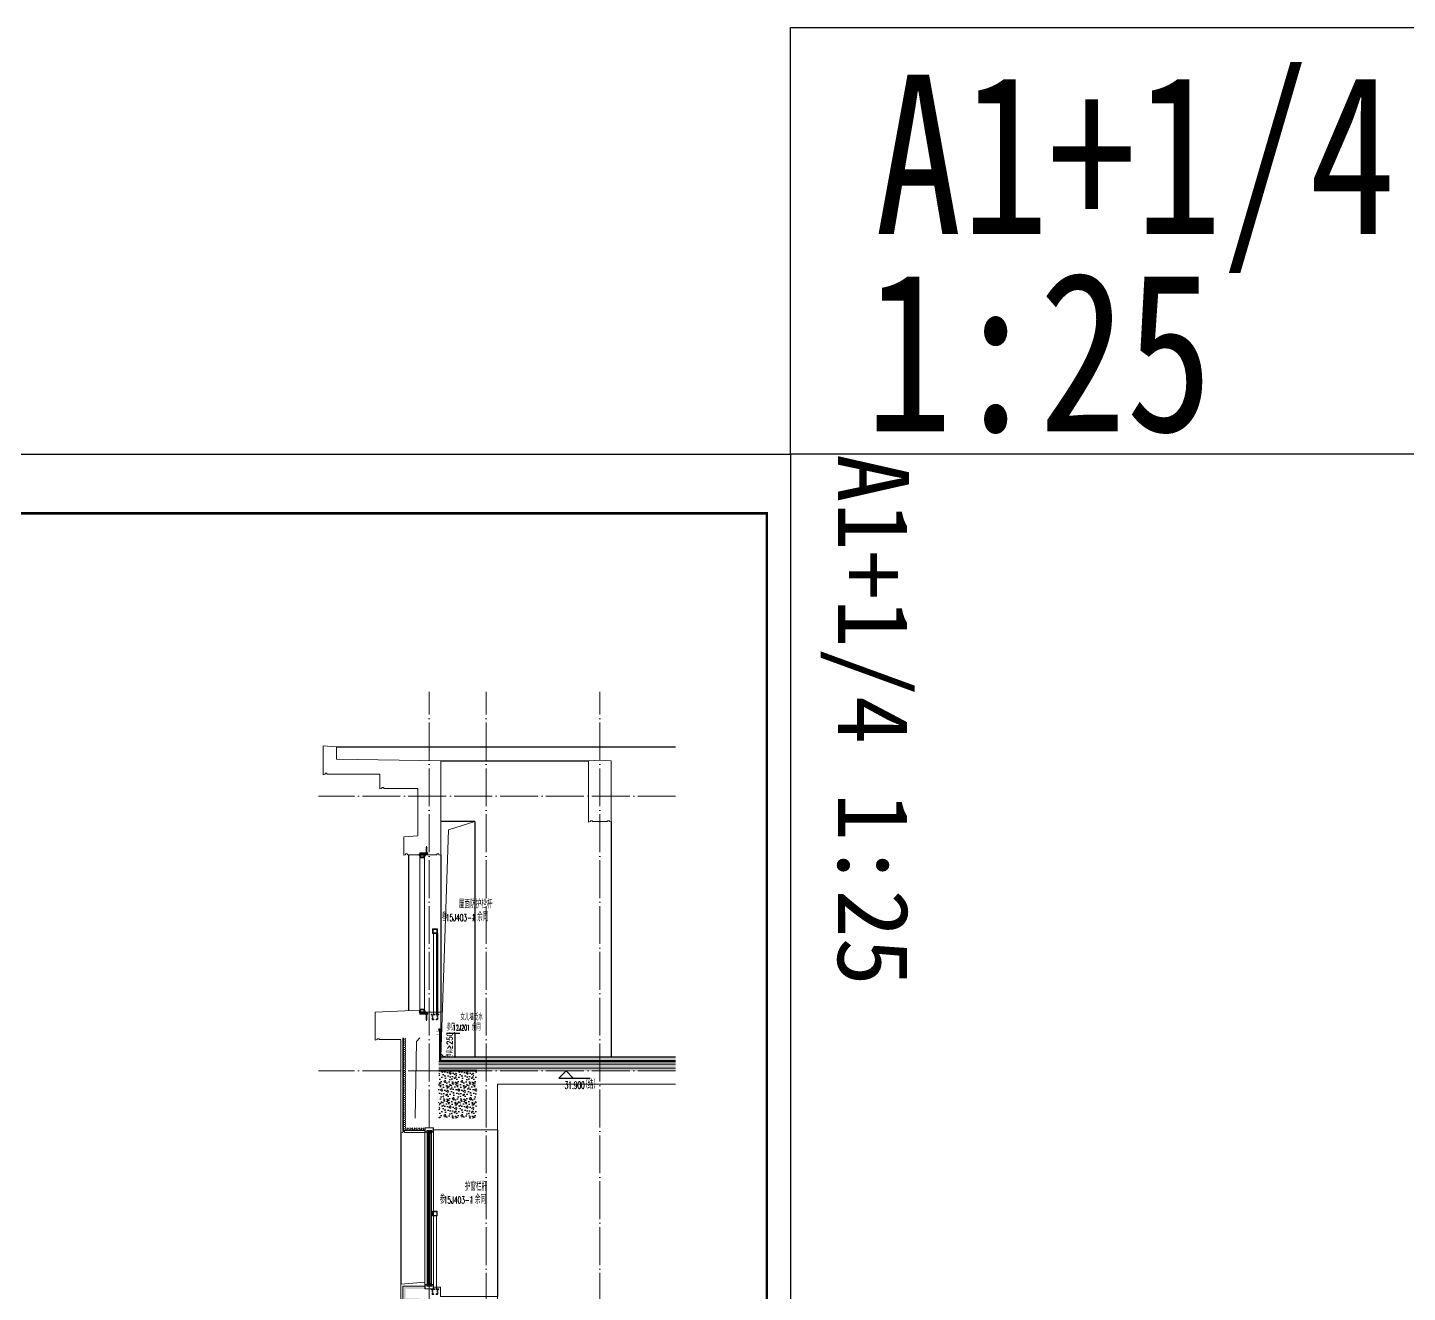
# Model space of a CAD drawing. Extents: x -518115 to 1124316, y -209821 to 1628073.
# Drawn here: x 954234 to 968788, y -156280 to -142935 of the extents above; entities that cross this region are included whole.
import ezdxf
from ezdxf.xclip import XClip

# ---------------------------------------------------------------- set-up
doc = ezdxf.new("R2010")
doc.units = 0
doc.header["$LTSCALE"] = 1000
doc.header["$MEASUREMENT"] = 0
doc.header["$XCLIPFRAME"] = 0
doc.linetypes.add('DASH', pattern=[0.35, 0.25, -0.1])
doc.linetypes.add('DOTE', pattern=[2.42, 2, -0.2, 0.02, -0.2])
for name, color, linetype in [('3-屋面构造层', 157, 'Continuous'), ('DIM_ELEV', 3, 'Continuous'), ('DIM_IDEN', 67, 'Continuous'), ('PUB_TEXT', 4, 'Continuous'), ('Stair-栏杆', 142, 'Continuous'), ('SURFACE', 6, 'Continuous'), ('图框', 140, 'Continuous'), ('看线', 251, 'Continuous'), ('立面-看线', 251, 'Continuous')]:
    doc.layers.add(name, color=color, linetype=linetype)
for name, color, linetype, lineweight in [('DOTE', 19, 'DOTE', 9), ('PUB_HATCH', 8, 'Continuous', 9), ('S_WINDOW', 144, 'Continuous', 15), ('WALL', 9, 'Continuous', 40), ('内粉刷', 37, 'Continuous', 9), ('立面-栏杆', 105, 'Continuous', 15), ('立面-洞口示意', 152, 'Continuous', 13), ('立面-百叶', 36, 'Continuous', 9), ('细细', 250, 'Continuous', 0)]:
    doc.layers.add(name, color=color, linetype=linetype, lineweight=lineweight)
doc.layers.add('yichutu', color=7, linetype='Continuous', true_color=0xffffff, plot=False)
doc.styles.add('_TCH_DIM', font='SIMPLEX.shx', dxfattribs={"width": 0.7, "bigfont": 'GBCBIG.shx'})
doc.styles.add('_TCH_DIM_T3', font='SIMPLEX.shx', dxfattribs={"width": 0.494118, "bigfont": 'GBCBIG.shx'})
doc.styles.add('_TCH_LABEL', font='')
doc.styles.add('黑体', font='')
doc.styles.get('_TCH_LABEL').set_extended_font_data('SimHei')
doc.styles.get('黑体').set_extended_font_data('SimHei')
doc.dimstyles.new('_TCH_ARCH&&20', dxfattribs={"dimtxt": 59.5, "dimasz": 20, "dimexe": 50, "dimexo": 60, "dimgap": 25.25, "dimtad": 1, "dimdec": 0, "dimzin": 0, "dimdsep": 46, "dimtxsty": '_TCH_DIM_T3', "dimblk": 'ARCHTICK', "dimcen": 0.09, "dimclrt": 7, "dimazin": 2, "dimtfac": 1, "dimtdec": 0, "dimtix": 1, "dimtmove": 2, "dimatfit": 3, "dimfxl": 1, "dimtolj": 1, "dimtzin": 0, "dimarcsym": 0})
pattern_1 = [(315, (-1092889.3176, -488431.8362), (-1.767766953, -1.767766953), []), (315, (-1092888.139, -488431.8362), (-1.767766953, -1.767766953), [])]
pattern_2 = [(315, (-1092889.3176, -490170.0743), (-1.767766953, -1.767766953), []), (315, (-1092888.139, -490170.0743), (-1.767766953, -1.767766953), [])]

# ---------------------------------------------------------------- blocks, each defined once
blk = doc.blocks.new('yct-1051-594-26275-14850-25-1002.0')
at = {"layer": 'yichutu', "color": 7, "true_color": 0xffffff}
blk.add_lwpolyline([(0, 0), (0, 14850), (26275, 14850), (26275, 0)], close=True, dxfattribs=at)
at = {"layer": 'yichutu', "color": 7, "true_color": 0xffffff, "style": '_TCH_LABEL'}
blk.add_text('A1+1/4 1:25', height=750, dxfattribs=at).set_placement((0, 15350))
blk = doc.blocks.new('GFDDDDRG')
at = {"layer": '图框'}
blk.add_lwpolyline([(923310, -107437), (923310, -159999), (893610, -159999), (893610, -107437)], close=True, dxfattribs=at)
blk.add_lwpolyline([(923310, -107437), (923310, -159999), (893610, -159999), (893610, -107437)], close=True, dxfattribs=at)
at = {"layer": '图框', "const_width": 50}
blk.add_lwpolyline([(894110, -159499), (922810, -159499), (922810, -108687), (894110, -108687)], close=True, dxfattribs=at)
blk = doc.blocks.new('GDGDFDSFDG')
at = {"layer": '立面-百叶'}
for p, q in [((542909, 110318), (542905, 110318)), ((542909, 110318), (542909, 110313)), ((542955, 110318), (542920, 110318)), ((542962, 110336), (542996, 110336)), ((542968, 110330), (542968, 110304)), ((542968, 110330), (542996, 110330)), ((542977, 110318), (542968, 110318)), ((542977, 110312), (542977, 110318)), ((542978, 110393), (542982, 110406)), ((542978, 110336), (542978, 110393)), ((542979, 110326), (542979, 110322)), ((542979, 110326), (542985, 110326)), ((542982, 110406), (542986, 110393)), ((542985, 110326), (542985, 110322)), ((542986, 110336), (542986, 110393)), ((542996, 110330), (542996, 110336)), ((542909, 110313), (542905, 110313)), ((542912, 108686), (542912, 110286)), ((542955, 110312), (542920, 110312)), ((542962, 108686), (542962, 110286)), ((542977, 110312), (542968, 110312)), ((542909, 108659), (542905, 108659)), ((542909, 108654), (542905, 108654)), ((542909, 108654), (542909, 108659)), ((542955, 108660), (542920, 108660)), ((542955, 108654), (542920, 108654)), ((542962, 108636), (542996, 108636)), ((542968, 108642), (542968, 108668)), ((542977, 108660), (542968, 108660)), ((542977, 108654), (542968, 108654)), ((542968, 108642), (542996, 108642)), ((542977, 108660), (542977, 108654)), ((542978, 108636), (542978, 108579)), ((542978, 108579), (542982, 108566)), ((542979, 108646), (542979, 108651)), ((542979, 108646), (542985, 108646)), ((542982, 108566), (542986, 108579)), ((542985, 108646), (542985, 108651)), ((542986, 108636), (542986, 108579)), ((542996, 108642), (542996, 108636))]:
    blk.add_line(p, q, dxfattribs=at)
at = {"layer": '立面-百叶', "elevation": 0}
for points in [[(542912, 110336), (542912, 110286), (542962, 110286), (542962, 110336)], [(542920, 110329), (542920, 110294), (542955, 110294), (542955, 110329)]]:
    blk.add_lwpolyline(points, close=True, dxfattribs=at)
blk.add_lwpolyline([(542968, 110322), (542973, 110322), (542973, 110309), (542968, 110309)], dxfattribs=at)
at = {"layer": '立面-百叶'}
for points in [[(542912, 108636), (542912, 108686), (542962, 108686), (542962, 108636)], [(542920, 108644), (542920, 108679), (542955, 108679), (542955, 108644)]]:
    blk.add_lwpolyline(points, close=True, dxfattribs=at)
blk.add_lwpolyline([(542968, 108651), (542973, 108651), (542973, 108664), (542968, 108664)], dxfattribs=at)
for centre, radius, start, end in [((542913, 110316), 8.77, 100.1805, 164.9513), ((542982, 110332), 10.4, 190.1805, 254.9513), ((542982, 110332), 10.4, 285.0487, 349.8195), ((542913, 110316), 8.77, 195.0487, 259.8195), ((542959, 110308), 9.94, 287.5787, 338.7505), ((542913, 108657), 8.77, 100.1805, 164.9513), ((542913, 108657), 8.77, 195.0487, 259.8195), ((542959, 108664), 9.94, 21.2495, 72.4213), ((542982, 108640), 10.4, 105.0487, 169.8195), ((542982, 108640), 10.4, 10.1805, 74.9513)]:
    blk.add_arc(centre, radius, start, end, dxfattribs=at)
blk = doc.blocks.new('A$C008776C7')
at = {"layer": '细细'}
h = blk.add_hatch(dxfattribs=at)
h.set_pattern_fill('金属', color=256, style=0)
h.set_pattern_definition(pattern_1)
h.paths.add_polyline_path([(0, 1655), (20, 1655), (20, 1669), (70, 1669), (70, 1655), (90, 1655), (90, 1700), (0, 1700)])
h.paths.add_polyline_path([(18, 1671), (18, 1657), (2, 1657), (2, 1698), (88, 1698), (88, 1657), (72, 1657), (72, 1671)], flags=16)
h = blk.add_hatch(dxfattribs=at)
h.set_pattern_fill('金属', color=256, style=0)
h.set_pattern_definition(pattern_1)
h.paths.add_polyline_path([(68, 1667), (68, 1642), (56, 1642), (56, 1652), (34, 1652), (34, 1642), (22, 1642), (22, 1667)])
h.paths.add_polyline_path([(24, 1665), (24, 1644), (32, 1644), (32, 1654), (58, 1654), (58, 1644), (66, 1644), (66, 1665)], flags=16)
h = blk.add_hatch(color=256, dxfattribs=at)
edge = h.paths.add_edge_path()
edge.add_line((40, 1652), (40, 1640))
edge.add_arc((45, 1631), 9.44, 61.5175, 118.4825, ccw=False)
edge.add_line((50, 1640), (50, 1652))
edge.add_arc((45, 1660), 9.44, 241.5175, 298.4825, ccw=False)
h = blk.add_hatch(dxfattribs=at)
h.set_pattern_fill('金属', color=256, style=0)
h.set_pattern_definition(pattern_2)
h.paths.add_polyline_path([(0, 45), (20, 45), (20, 31), (70, 31), (70, 45), (90, 45), (90, 0), (0, 0)])
h.paths.add_polyline_path([(18, 29), (18, 43), (2, 43), (2, 2), (88, 2), (88, 43), (72, 43), (72, 29)], flags=16)
h = blk.add_hatch(dxfattribs=at)
h.set_pattern_fill('金属', color=256, style=0)
h.set_pattern_definition(pattern_2)
h.paths.add_polyline_path([(68, 33), (68, 58), (56, 58), (56, 48), (34, 48), (34, 58), (22, 58), (22, 33)])
h.paths.add_polyline_path([(24, 35), (24, 56), (32, 56), (32, 46), (58, 46), (58, 56), (66, 56), (66, 35)], flags=16)
h = blk.add_hatch(color=256, dxfattribs=at)
edge = h.paths.add_edge_path()
edge.add_line((40, 48), (40, 60))
edge.add_arc((45, 69), 9.44, 241.5175, 298.4825)
edge.add_line((50, 60), (50, 48))
edge.add_arc((45, 40), 9.44, 61.5175, 118.4825)
at = {"layer": 'S_WINDOW'}
for p, q in [((0, 45), (0, 1655)), ((22, 58), (22, 1642)), ((68, 58), (68, 1642)), ((90, 45), (90, 1655))]:
    blk.add_line(p, q, dxfattribs=at)
for points in [[(90, 1700), (90, 1655), (70, 1655), (70, 1669), (20, 1669), (20, 1655), (0, 1655), (0, 1700)], [(88, 1698), (88, 1657), (72, 1657), (72, 1671), (18, 1671), (18, 1657), (2, 1657), (2, 1698)], [(68, 1667), (68, 1642), (56, 1642), (56, 1652), (34, 1652), (34, 1642), (22, 1642), (22, 1667)], [(66, 1665), (66, 1644), (58, 1644), (58, 1654), (32, 1654), (32, 1644), (24, 1644), (24, 1665)], [(90, 0), (90, 45), (70, 45), (70, 31), (20, 31), (20, 45), (0, 45), (0, 0)], [(88, 2), (88, 43), (72, 43), (72, 29), (18, 29), (18, 43), (2, 43), (2, 2)], [(68, 33), (68, 58), (56, 58), (56, 48), (34, 48), (34, 58), (22, 58), (22, 33)], [(66, 35), (66, 56), (58, 56), (58, 46), (32, 46), (32, 56), (24, 56), (24, 35)]]:
    blk.add_lwpolyline(points, close=True, dxfattribs=at)
at = {"layer": '细细'}
for points in [[(34, 1642), (34, 58)], [(40, 60), (40, 1652)], [(50, 60), (50, 1652)], [(56, 1642), (56, 58)]]:
    blk.add_lwpolyline(points, dxfattribs=at)
for points in [[(40, 1652), (40, 1640, -0.253805), (50, 1640), (50, 1652, -0.253805)], [(40, 48), (40, 60, 0.253805), (50, 60), (50, 48, 0.253805)]]:
    blk.add_lwpolyline(points, format="xyb", close=True, dxfattribs=at)
blk = doc.blocks.new('A$C02E370A9')
at = {"layer": 'PUB_TEXT', "style": '_TCH_DIM'}
for s, height, width, p in [('护窗栏杆', 84.4, 0.7, (290, 216)), ('参', 84.4, 0.7, (25, 81)), ('15J403-1', 74.4, 0.494118, (68, 81)), ('，余同', 84.4, 0.7, (338, 81))]:
    blk.add_text(s, height=height, dxfattribs=dict(at, width=width)).set_placement(p)
blk = doc.blocks.new('A$C164D20CD')
at = {"layer": '立面-栏杆'}
for p, q in [((-55, 0), (-55, 770)), ((-25, 770), (-25, 0))]:
    blk.add_line(p, q, dxfattribs=at)
at = {"layer": '立面-栏杆', "linetype": 'DASH', "ltscale": 0.1}
for p, q in [((0, 0), (-80, 0)), ((-80, 0), (-80, -7)), ((0, -7), (0, 0)), ((-80, -7), (-70, -7)), ((-70, -7), (-70, -51)), ((-62, -7), (-18, -7)), ((-62, -51), (-62, -7)), ((-55, -53), (-61, -53)), ((-61, -60), (-55, -60)), ((-53, -57), (-53, -56)), ((-27, -56), (-27, -57)), ((-19, -53), (-25, -53)), ((-25, -60), (-19, -60)), ((-18, -7), (-18, -51)), ((-10, -7), (0, -7)), ((-10, -51), (-10, -7))]:
    blk.add_line(p, q, dxfattribs=at)
at = {"layer": '立面-栏杆'}
for points in [[(-15, 820), (-65, 820), (-65, 770), (-15, 770)], [(-21, 814), (-59, 814), (-59, 776), (-21, 776)]]:
    blk.add_lwpolyline(points, close=True, dxfattribs=at)
at = {"layer": '立面-栏杆', "linetype": 'DASH', "ltscale": 0.1}
for centre, major_axis, start_param, end_param in [((-61, -51), (6.36, 6.36), 2.356194, 3.926991), ((-61, -51), (1.27, 1.27), 2.356194, 3.926991), ((-55, -56), (1.91, 1.91), 5.497787, 7.068583), ((-55, -57), (1.91, 1.91), 3.926991, 5.497787), ((-25, -56), (1.91, 1.91), 0.785398, 2.356194), ((-23, -55), (3.53, 3.53), 2.748894, 3.534292), ((-19, -51), (-6.36, 6.36), 2.356194, 3.926991), ((-19, -51), (-1.27, 1.27), 2.356194, 3.926991)]:
    blk.add_ellipse(centre, major_axis=major_axis, ratio=1, start_param=start_param, end_param=end_param, dxfattribs=at)
blk = doc.blocks.new('GFGDGDGDGR')
at = {"layer": 'PUB_HATCH'}
h = blk.add_hatch(dxfattribs=at)
h.set_pattern_fill('HONEY', color=256, scale=8, style=0)
h.set_pattern_definition([(0, (890824.963, -105961.315), (19.05, 10.99852), [12.7, -25.4]), (120, (890824.963, -105961.315), (-19.0499977, 10.998524), [12.7, -25.4]), (60, (890824.963, -105961.315), (2.3e-06, 21.997044), [-25.4, 12.7])])
h.paths.add_polyline_path([(845749, -58047), (845599, -58047), (845599, -57947), (845749, -57947), (845749, -57547), (845599, -57547), (845599, -57447), (845804, -57447), (845804, -57417), (845569, -57417), (845569, -57577), (845719, -57577), (845719, -57677), (845719, -57917), (845569, -57917), (845569, -58077), (845719, -58077), (845719, -58517), (845569, -58517), (845569, -58677), (845804, -58677), (845804, -58647), (845599, -58647), (845599, -58547), (845749, -58547)])
at = {"layer": '立面-看线'}
h = blk.add_hatch(dxfattribs=at)
h.set_pattern_fill('HONEY', color=256, scale=7)
h.set_pattern_definition([(0, (45296.221, -443493.767), (16.66875, 9.623705), [11.1125, -22.225]), (120, (45296.221, -443493.767), (-16.66874801, 9.62370845), [11.1125, -22.225]), (60, (45296.221, -443493.767), (1.99e-06, 19.24741345), [-22.225, 11.1125])])
h.paths.add_polyline_path([(848448, -58117), (846549, -58117), (846549, -58132), (848448, -58132)])
at = {"layer": 'PUB_HATCH', "color": 215, "true_color": 0xa953a0}
blk.add_line((846549, -58117), (848448, -58117), dxfattribs=at)
blk.add_lwpolyline([(845804, -57417), (845569, -57417), (845569, -57577), (845719, -57577), (845719, -57677), (845719, -57677), (845719, -57917), (845569, -57917), (845569, -58077), (845719, -58077), (845719, -58517), (845569, -58517), (845569, -58677), (845804, -58677)], dxfattribs=at)
at = {"layer": '内粉刷'}
for points in [[(845804, -57377), (845549, -57397), (845549, -57597)], [(845894, -57427), (845969, -57427), (845969, -57527), (846569, -57527), (846569, -58077)], [(845589, -57597), (845589, -57587), (845569, -57587), (845569, -57597), (845549, -57602), (845549, -57597)], [(845589, -57597), (845699, -57597), (845699, -57697), (845699, -57697), (845699, -57887), (845549, -57897), (845549, -58097)], [(845589, -58097), (845589, -58087), (845569, -58087), (845569, -58097), (845549, -58102), (845549, -58097)], [(845589, -58097), (845699, -58097), (845699, -58487), (845549, -58497), (845549, -58697)], [(848448, -58077), (846569, -58077)], [(845894, -58667), (846569, -58667), (846569, -58252), (848448, -58252)], [(845589, -58697), (845589, -58687), (845569, -58687), (845569, -58697), (845549, -58702), (845549, -58697)], [(845589, -58697), (845804, -58697)]]:
    blk.add_lwpolyline(points, dxfattribs=at)
at = {"layer": '看线'}
for p, q in [((845549, -55799), (845549, -57397)), ((846569, -55767), (846569, -57527)), ((845549, -57597), (845549, -57897)), ((845549, -58097), (845549, -58497))]:
    blk.add_line(p, q, dxfattribs=at)
at = {"layer": '看线', "color": 32}
for p, q in [((848448, -58047), (846569, -58047)), ((846569, -58047), (848448, -58047))]:
    blk.add_line(p, q, dxfattribs=at)
at = {"layer": '立面-洞口示意'}
blk.add_lwpolyline([(845949, -58547), (846024, -57740), (846349, -57647)], dxfattribs=at)
for name, p in [('A$C008776C7', (845804, -57447)), ('A$C02E370A9', (845934, -56627)), ('A$C164D20CD', (845949, -57447))]:
    blk.add_blockref(name, p)
blk = doc.blocks.new('FGHFGFD')
at = {"layer": '立面-栏杆'}
for p, q in [((542634, 108636), (542634, 109486)), ((542664, 109486), (542664, 108636))]:
    blk.add_line(p, q, dxfattribs=at)
at = {"layer": '立面-栏杆', "linetype": 'DASH', "ltscale": 0.1}
for p, q in [((542689, 108636), (542609, 108636)), ((542609, 108636), (542609, 108629)), ((542609, 108629), (542619, 108629)), ((542619, 108629), (542619, 108585)), ((542626, 108629), (542671, 108629)), ((542626, 108585), (542626, 108629)), ((542634, 108583), (542628, 108583)), ((542628, 108576), (542634, 108576)), ((542636, 108579), (542636, 108581)), ((542661, 108581), (542661, 108579)), ((542669, 108583), (542664, 108583)), ((542664, 108576), (542669, 108576)), ((542671, 108629), (542671, 108585)), ((542678, 108629), (542689, 108629)), ((542678, 108585), (542678, 108629)), ((542689, 108629), (542689, 108636))]:
    blk.add_line(p, q, dxfattribs=at)
at = {"layer": '立面-栏杆'}
for points in [[(542674, 109536), (542624, 109536), (542624, 109486), (542674, 109486)], [(542668, 109530), (542630, 109530), (542630, 109492), (542668, 109492)]]:
    blk.add_lwpolyline(points, close=True, dxfattribs=at)
at = {"layer": '立面-栏杆', "linetype": 'DASH', "ltscale": 0.1}
for centre, major_axis, start_param, end_param in [((542628, 108585), (6.36, 6.36), 2.356194, 3.926991), ((542628, 108585), (1.27, 1.27), 2.356194, 3.926991), ((542634, 108581), (1.91, 1.91), 5.497787, 7.068583), ((542634, 108579), (1.91, 1.91), 3.926991, 5.497787), ((542664, 108581), (1.91, 1.91), 0.785398, 2.356194), ((542666, 108581), (3.53, 3.53), 2.748894, 3.534292), ((542669, 108585), (-6.36, 6.36), 2.356194, 3.926991), ((542669, 108585), (-1.27, 1.27), 2.356194, 3.926991)]:
    blk.add_ellipse(centre, major_axis=major_axis, ratio=1, start_param=start_param, end_param=end_param, dxfattribs=at)
blk = doc.blocks.new('FGHFG4334GDFGDFFGGGGGGDFG4G')
at = {"layer": 'SURFACE', "const_width": 2.25}
for points in [[(47, 0), (0, 0)], [(47, -28), (0, -28)]]:
    blk.add_lwpolyline(points, dxfattribs=at)
at = {"layer": 'SURFACE', "const_width": 1.5}
blk.add_lwpolyline([(47, 17, -1), (47, 5), (47, -7, -1), (47, -19), (47, -37), (53, -48), (53, -73)], format="xyb", dxfattribs=at)
blk = doc.blocks.new('FGDGDGD')
at = {"layer": '3-屋面构造层'}
h = blk.add_hatch(dxfattribs=at)
h.set_pattern_fill('隔热材料01', color=256, scale=7.692308, style=0)
h.set_pattern_definition([(270, (9.5186, 433.228), (3.846153863, -7e-16), [0.385980771, -3.460173092]), (270, (6.637, 433.228), (3.846153863, -7e-16), [0.385980771, -3.460173092]), (90, (8.5996, 430.618), (-3.846153863, 2e-16), [0.385980771, -3.460173092]), (90, (7.556, 430.618), (-3.846153863, 2e-16), [0.385980771, -3.460173092]), (180, (10.002, 430), (-5e-16, -3.846153863), [3.848019248, 0.001865385]), (135, (8.9282, 430.193), (2e-16, 3.846144175), [0.328307694, -5.110980792]), (116.56505, (12.5422, 430.4251), (8.6793e-06, 3.8461487416), [0.215769232, -8.384500037]), (116.56505, (8.696, 430.4251), (8.6793e-06, 3.8461487416), [0.215769232, -8.384500037]), (153.43495, (13.1603, 430), (-8.679e-06, 3.846148742), [0.431538463, -8.168730805]), (153.43495, (9.3142, 430), (-8.679e-06, 3.846148742), [0.431538463, -8.168730805]), (63.43495, (12.4457, 431.0041), (-8.6793e-06, 3.8461487416), [2.054923086, -6.545346183]), (63.43495, (8.5996, 431.0041), (-8.6793e-06, 3.8461487416), [2.054923086, -6.545346183]), (116.56505, (13.3647, 433.228), (8.6793e-06, 3.8461487416), [0.215769232, -8.384500037]), (116.56505, (9.5186, 433.228), (8.6793e-06, 3.8461487416), [0.215769232, -8.384500037]), (135, (9.422, 433.421), (2e-16, 3.846144175), [0.328307694, -5.110980792]), (153.43495, (13.036, 433.6532), (-8.679e-06, 3.846148742), [0.431538463, -8.168730805]), (153.43495, (9.19, 433.6532), (-8.679e-06, 3.846148742), [0.431538463, -8.168730805]), (45, (6.7336, 433.421), (2e-16, 3.846144175), [0.328307694, -5.110980792]), (63.43495, (10.4833, 433.228), (-8.6793e-06, 3.8461487416), [0.215769232, -8.384500037]), (63.43495, (6.6371, 433.228), (-8.6793e-06, 3.8461487416), [0.215769232, -8.384500037]), (26.56505, (10.812, 433.6532), (8.679e-06, 3.846148742), [0.431538463, -8.168730805]), (26.56505, (6.9658, 433.6532), (8.679e-06, 3.846148742), [0.431538463, -8.168730805]), (116.56505, (11.4023, 431.0041), (8.6793e-06, 3.8461487416), [2.054923086, -6.545346183]), (116.56505, (7.5561, 431.0041), (8.6793e-06, 3.8461487416), [2.054923086, -6.545346183]), (45, (7.2275, 430.193), (2e-16, 3.846144175), [0.328307694, -5.110980792]), (63.43495, (11.3058, 430.4251), (-8.6793e-06, 3.8461487416), [0.215769232, -8.384500037]), (63.43495, (7.4596, 430.4251), (-8.6793e-06, 3.8461487416), [0.215769232, -8.384500037]), (26.56505, (10.6877, 430), (8.679e-06, 3.846148742), [0.431538463, -8.168730805]), (26.56505, (6.8415, 430), (8.679e-06, 3.846148742), [0.431538463, -8.168730805])])
edge = h.paths.add_edge_path()
edge.add_arc((682181, 585366), 9.23, 450, 540, ccw=False)
edge.add_line((682181, 585375), (682192, 585375))
edge.add_line((682192, 585375), (682192, 585366))
edge.add_line((682192, 585366), (682172, 585366))
h = blk.add_hatch(dxfattribs=at)
h.set_pattern_fill('混凝土', color=256, scale=5, angle=-1.1458, style=0)
h.set_pattern_definition([(48.854237, (-82751.966, -43707.863), (35.7930991, -3.8540962), [3.75, -41.25]), (353.854237, (-82751.966, -43707.863), (-6.1841378, 37.7408106), [3, -33]), (99.305637, (-82748.983, -43708.185), (29.6089874, 33.886691), [3.1870095, -35.0571056]), (45.038437, (-82751.766, -43697.865), (53.1858973, -9.3413237), [5.625, -61.875]), (95.489837, (-82747.334, -43698.644), (47.6977146, 47.7616795), [4.7805144, -52.58565]), (350.038437, (-82751.766, -43697.865), (47.6976773, 47.7617167), [4.5, -49.5]), (19.854237, (-82746.817, -43700.465), (29.4368469, -20.7237073), [3.75, -41.25]), (324.854237, (-82746.817, -43700.465), (12.8883392, 36.0069862), [3, -33]), (70.305637, (-82744.364, -43702.192), (42.3251977, 15.2832459), [3.1870095, -35.0571056]), (36.3542372, (-82751.966, -43707.863), (0.9406985, 16.62920733), [0, -32.6, 0, -33.5, 0, -33.125]), (6.3542372, (-82751.966, -43707.863), (13.54517982, 19.45362572), [0, -19.1, 0, -31.85, 0, -12.625]), (326.3542372, (-82763.114, -43707.64), (26.66323482, -1.66123381), [0, -12.5, 0, -39, 0, -51.75]), (316.3542372, (-82768.113, -43707.54), (29.2535633, 4.4211788), [0, -16.25, 0, -25.9, 0, -36.75])])
h.paths.add_polyline_path([(674875, 585046), (674875, 585086), (682172, 585086), (682172, 585046)])
h = blk.add_hatch(dxfattribs=at)
h.set_pattern_fill('隔热材料03', color=256, scale=12.5, style=0)
h.set_pattern_definition([(113.578, (-500407.8114, 374696.8656), (-0.0086926214, 6.2699620763), [1.075, -0.5693125, 2.8375, -0.5693125, 1.075, -0.6825]), (66.42, (-500406.1744, 374696.8656), (2.727787851, 6.0425e-05), [1.075, -0.5693125, 2.840375, -0.5693125, 1.075, -0.6825]), (180, (-500406.1744, 374696.8656), (0, 6.25), [1.636625, -1.0910625]), (180, (-500407.538, 374702.4906), (0, 6.25), [1.636625, -1.0910625]), (90, (-500405.7427, 374697.8548), (2.72775, 2e-16), [0.52175, -5.72825]), (90, (-500407.1066, 374700.9798), (2.72775, 2e-16), [0.52175, -5.72825]), (90, (-500408.2427, 374697.8548), (2.72775, 2e-16), [0.52175, -5.72825]), (90, (-500409.6066, 374700.9798), (2.72775, 2e-16), [0.52175, -5.72825])])
edge = h.paths.add_edge_path()
edge.add_line((682178, 585086), (682178, 585050))
edge.add_arc((682172, 585050), 6.25, 270, 360, ccw=False)
edge.add_line((682172, 585044), (682172, 585086))
edge.add_line((682172, 585086), (682178, 585086))
h = blk.add_hatch(dxfattribs=at)
h.set_pattern_fill('焦渣矿渣', color=256, scale=4, angle=-1.1458, style=0)
h.set_pattern_definition([(358.8542372, (-82751.966, -43697.863), (8.27546507, 13.69326162), [1.6, -14.4]), (298.8542372, (-82751.966, -43697.863), (15.99644496, -0.32013217), [1.6, -14.4]), (238.8542372, (-82750.366, -43697.895), (7.72097989, -14.0133938), [1.6, -14.4]), (268.8542372, (-82745.567, -43697.991), (15.83683295, -8.3183365), [2.4, -11.456]), (268.8542372, (-82743.967, -43698.023), (15.83683295, -8.3183365), [2.4, -11.456]), (268.8542372, (-82742.368, -43698.055), (15.83683295, -8.3183365), [2.4, -11.456])])
h.paths.add_polyline_path([(674875, 585006), (674875, 585036), (682192, 585036), (682192, 585006)])
h = blk.add_hatch(dxfattribs=at)
h.set_pattern_fill('加气混凝土', color=256, scale=5, style=0)
h.set_pattern_definition([(0, (-82734.266, -43726.163), (30, 60), [0, -60]), (0, (-82769.366, -43734.263), (30, 60), [0, -60]), (0, (-82749.866, -43734.863), (30, 60), [0, -60]), (0, (-82728.566, -43717.163), (30, 60), [0, -60]), (0, (-82753.466, -43737.863), (30, 60), [0, -60]), (0, (-82722.566, -43679.363), (30, 60), [0, -60]), (0, (-82740.866, -43684.163), (30, 60), [0, -60]), (0, (-82731.266, -43691.663), (30, 60), [0, -60]), (0, (-82780.166, -43692.863), (30, 60), [0, -60]), (0, (-82750.766, -43695.563), (30, 60), [0, -60]), (0, (-82762.166, -43710.863), (30, 60), [0, -60]), (0, (-82761.566, -43733.363), (30, 60), [0, -60]), (0, (-82739.066, -43735.763), (30, 60), [0, -60]), (0, (-82722.566, -43709.363), (30, 60), [0, -60]), (0, (-82778.666, -43718.663), (30, 60), [0, -60]), (0, (-82773.566, -43708.463), (30, 60), [0, -60]), (0, (-82750.166, -43712.663), (30, 60), [0, -60]), (0, (-82758.566, -43721.363), (30, 60), [0, -60]), (0, (-82763.366, -43701.563), (30, 60), [0, -60]), (0, (-82755.866, -43679.063), (30, 60), [0, -60]), (0, (-82776.266, -43731.263), (30, 60), [0, -60]), (0, (-82743.266, -43691.363), (30, 60), [0, -60]), (0, (-82771.166, -43690.463), (30, 60), [0, -60]), (0, (-82775.966, -43682.663), (30, 60), [0, -60]), (130.601294, (-82726.2516, -43698.149), (-149.999998343, 180.000000787), [2.6341554, -1103.7111]), (18.4349488, (-82730.537, -43697.006), (149.99999945, 59.99999956), [2.710524, -376.76279]), (90, (-82730.537, -43699.578), (30, 60), [2.5714284, -117.428565]), (161.565051, (-82727.966, -43700.435), (-150.000000755, 59.99999553), [2.710524, -376.76279]), (53.1301023, (-82727.966, -43700.435), (30.00000006, 59.99999997), [2.857143, -297.14285]), (135, (-82725.68, -43731.006), (-30.00000363, 59.99999594), [2.424366, -167.28126]), (45, (-82729.109, -43731.006), (29.9999998, 59.99999976), [2.424366, -167.28126]), (135, (-82727.394, -43732.72), (-30.00000363, 59.99999594), [2.424366, -167.28126]), (45, (-82727.394, -43732.72), (29.9999998, 59.99999976), [2.424366, -167.28126]), (116.565051, (-82754.537, -43690.72), (-5.2e-06, 119.9999967), [3.1943826, -63.88765]), (180, (-82755.966, -43687.863), (-30, 60), [3.4285716, -56.571425]), (63.434949, (-82760.823, -43690.72), (3e-07, 119.9999994), [3.1943826, -63.88765]), (116.565051, (-82759.394, -43693.58), (-5.2e-06, 119.9999967), [3.1943826, -63.88765]), (0, (-82759.394, -43693.58), (30, 60), [3.4285716, -56.571425]), (63.434949, (-82755.966, -43693.58), (3e-07, 119.9999994), [3.1943826, -63.88765]), (107.102728, (-82731.9658, -43711.0063), (-89.999996559, 300.000000484), [3.8861346, -1628.29025]), (143.972626, (-82733.1087, -43707.292), (-569.999992774, 419.999999525), [3.8861346, -812.202]), (180, (-82736.25, -43705.006), (-30, 60), [3.7142856, -56.28571]), (36.0273733, (-82743.1087, -43707.292), (569.999995788, 419.999995472), [3.8861346, -812.202]), (71.5650511, (-82744.252, -43710.721), (90.00000046, 299.99999948), [3.6140316, -375.85928]), (107.102728, (-82743.1087, -43714.4348), (-89.999996559, 300.000000484), [3.8861346, -1628.29025]), (143.972626, (-82739.966, -43716.7206), (-569.999992774, 419.999999525), [3.8861346, -812.202]), (0, (-82739.966, -43716.72), (30, 60), [3.7142856, -56.28571]), (36.0273733, (-82736.2516, -43716.7206), (569.999995788, 419.999995472), [3.8861346, -812.202]), (71.5650511, (-82733.109, -43714.435), (90.00000046, 299.99999948), [3.6140316, -375.85928]), (150.255118, (-82731.3944, -43683.006), (-90.000000213, 59.999999257), [2.303502, -481.43196]), (90, (-82733.394, -43684.15), (30, 60), [2.2857144, -117.714275]), (29.7448813, (-82733.3944, -43684.149), (90.000000053, 59.99999972), [2.303502, -481.43196]), (116.565051, (-82745.394, -43725.58), (-5.2e-06, 119.9999967), [3.1943826, -63.88765]), (168.690067, (-82746.823, -43722.7206), (-270.0000002, 59.999998494), [2.9137254, -608.96855]), (41.1859251, (-82751.9658, -43724.149), (749.999995456, 659.999994229), [3.0371844, -1272.5802]), (90, (-82751.966, -43727.006), (30, 60), [2.857143, -117.14285]), (138.814074, (-82749.68, -43729.0063), (-749.999986669, 660.000004204), [3.0371844, -1272.5802]), (16.6992442, (-82749.68, -43729.0063), (989.999992552, 299.999996858), [2.982945, -1249.85375]), (60.9453959, (-82746.823, -43728.149), (29.99999992, 59.999999469), [2.9416086, -1232.53395]), (109.983106, (-82770.5373, -43700.4348), (-150.000000565, 419.9999988885), [3.3442002, -1401.21975]), (155.556045, (-82771.68, -43697.292), (-390.0000014866, 179.99999626), [3.4522986, -1446.51315]), (24.4439547, (-82777.9658, -43697.292), (390.0000001945, 179.999999134), [3.4522986, -1446.51315]), (70.0168934, (-82779.1087, -43700.4348), (150.000000452, 419.999998958), [3.3442002, -1401.21975]), (109.983106, (-82777.9658, -43703.5777), (-150.000000565, 419.9999988885), [3.3442002, -1401.21975]), (160.016893, (-82774.823, -43704.7206), (-150.000000088, 59.999997267), [3.3442002, -698.93775]), (19.9831065, (-82774.823, -43704.7206), (149.999999176, 59.999999905), [3.3442002, -698.93775]), (70.0168934, (-82771.68, -43703.5777), (150.000000452, 419.999998958), [3.3442002, -1401.21975]), (122.005383, (-82748.2516, -43705.8634), (-30.000004026, 59.999996937), [2.6954232, -563.3434]), (18.4349488, (-82752.252, -43704.435), (149.99999945, 59.99999956), [2.710524, -376.76279]), (90, (-82752.252, -43707.006), (30, 60), [2.5714284, -117.428565]), (161.565051, (-82749.68, -43707.863), (-150.000000755, 59.99999553), [2.710524, -376.76279]), (54.4623222, (-82749.68, -43707.8634), (209.999999696, 299.99999955), [2.457807, -1029.82115]), (116.565051, (-82765.68, -43720.435), (-5.2e-06, 119.9999967), [3.1943826, -63.88765]), (180, (-82767.11, -43717.58), (-30, 60), [3.142857, -56.85714]), (59.0362434, (-82771.966, -43720.435), (30.000000098, 59.99999971), [3.3319728, -696.3822]), (120.963756, (-82770.2516, -43723.292), (-30.0000041, 59.999997245), [3.3319728, -696.3822]), (0, (-82770.25, -43723.29), (30, 60), [3.142857, -56.85714]), (63.434949, (-82767.11, -43723.29), (3e-07, 119.9999994), [3.1943826, -63.88765])])
h.paths.add_polyline_path([(682192, 584936), (674875, 584936), (674875, 584966), (682192, 584966)])
at = {"layer": '立面-看线'}
h = blk.add_hatch(dxfattribs=at)
h.set_pattern_fill('HONEY', color=256, scale=7)
h.set_pattern_definition([(0, (-799653.24, -415240.13), (16.66875, 9.623705), [11.1125, -22.225]), (120, (-799653.24, -415240.13), (-16.66874801, 9.62370845), [11.1125, -22.225]), (60, (-799653.24, -415240.13), (1.99e-06, 19.24741345), [-22.225, 11.1125])])
h.paths.add_polyline_path([(682192, 584966), (674875, 584966), (674875, 585006), (682192, 585006)])
at = {"layer": '3-屋面构造层'}
for p, q in [((682178, 585086), (674875, 585086)), ((682172, 585086), (682172, 585044)), ((682172, 585046), (674875, 585046)), ((682192, 585036), (674875, 585036))]:
    blk.add_line(p, q, dxfattribs=at)
at = {"layer": '3-屋面构造层', "color": 251, "linetype": 'DASH', "ltscale": 0.05, "true_color": 0x636466, "const_width": 2.5}
for points in [[(682057, 585043), (682172, 585043, 0.414214), (682179, 585050), (682179, 585366)], [(682057, 585039), (682172, 585039, 0.414214), (682183, 585050), (682183, 585366)]]:
    blk.add_lwpolyline(points, format="xyb", dxfattribs=at)
at = {"layer": '3-屋面构造层', "color": 251, "true_color": 0x636466}
for points in [[(682057, 585041), (682172, 585041, 0.414214), (682180, 585050), (682180, 585366)], [(682057, 585044), (682172, 585044, 0.414214), (682178, 585050), (682178, 585366)], [(682057, 585040), (682172, 585040, 0.414214), (682182, 585050), (682182, 585366), (682184, 585366), (682184, 585050, -0.414214), (682172, 585038), (682057, 585038)]]:
    blk.add_lwpolyline(points, format="xyb", dxfattribs=at)
at = {"layer": '3-屋面构造层', "ltscale": 0.8}
blk.add_lwpolyline([(682172, 585366, -0.414214), (682181, 585375), (682192, 585375), (682192, 585366), (682172, 585366)], format="xyb", dxfattribs=at)
at = {"layer": '3-屋面构造层', "color": 251, "linetype": 'DASH', "ltscale": 0.05, "true_color": 0x636466, "const_width": 2.5}
for points in [[(682043, 585039), (674875, 585039)], [(682057, 585043), (682043, 585039)]]:
    blk.add_lwpolyline(points, dxfattribs=at)
at = {"layer": '3-屋面构造层', "color": 251, "true_color": 0x636466}
for points in [[(682043, 585040), (674875, 585040)], [(674875, 585038), (682043, 585038)], [(682056, 585044), (682042, 585040)], [(682043, 585038), (682057, 585042)]]:
    blk.add_lwpolyline(points, dxfattribs=at)
at = {"layer": '3-屋面构造层'}
blk.add_arc((682122, 585136), 50, 270, 360, dxfattribs=at)
at = {"layer": 'PUB_HATCH', "color": 215, "true_color": 0xa953a0}
for p, q in [((682192, 585006), (674875, 585006)), ((682192, 584966), (674875, 584966))]:
    blk.add_line(p, q, dxfattribs=at)
at = {"layer": '3-屋面构造层', "color": 1, "xscale": -1}
blk.add_blockref('FGHFG4334GDFGDFFGGGGGGDFG4G', (682218, 585349), dxfattribs=at)
blk = doc.blocks.new('A$C40486AD2')
at = {"layer": 'PUB_TEXT', "style": '_TCH_DIM'}
for s, height, width, p in [('女儿墙泛水', 67.5, 0.7, (255, 115)), ('参见', 67.5, 0.7, (108, 8)), ('12J201', 59.5, 0.494118, (177, 8)), ('，余同', 67.5, 0.7, (328, 8))]:
    blk.add_text(s, height=height, dxfattribs=dict(at, width=width)).set_placement(p)
blk = doc.blocks.new('A$C05102146')
at = {"layer": 'PUB_TEXT', "style": '_TCH_DIM'}
for s, height, width, p in [('屋面防护栏杆', 84.4, 0.7, (227, 216)), ('参', 84.4, 0.7, (47, 81)), ('15J403-1', 74.4, 0.494118, (90, 81)), ('，余同', 84.4, 0.7, (360, 81))]:
    blk.add_text(s, height=height, dxfattribs=dict(at, width=width)).set_placement(p)
blk = doc.blocks.new('_ArchTick')
at = {"color": 0, "linetype": 'ByBlock', "const_width": 0.4}
blk.add_lwpolyline([(-0.5, -0.5), (0.5, 0.5)], dxfattribs=at)
blk = doc.blocks.new('*D290')
at = {"layer": 'Defpoints', "color": 0, "transparency": 16777216}
for p in [(958591, -153543), (958743, -153543), (958591, -153793)]:
    blk.add_point(p, dxfattribs=at)
at = {"layer": 'DIM_IDEN', "color": 0, "lineweight": -2, "transparency": 16777216}
for p, q in [((958651, -153543), (958793, -153543)), ((958743, -153793), (958743, -153543)), ((958651, -153793), (958793, -153793))]:
    blk.add_line(p, q, dxfattribs=at)
at = {"layer": 'DIM_IDEN', "color": 0, "lineweight": -2, "transparency": 16777216, "xscale": 20, "yscale": 20, "zscale": 20}
for p, rotation in [((958743, -153543), 90), ((958743, -153793), 270)]:
    blk.add_blockref('_ArchTick', p, dxfattribs=dict(at, rotation=rotation))
at = {"layer": 'DIM_IDEN', "color": 7, "transparency": 16777216, "insert": (958687, -153668), "char_height": 59.5, "attachment_point": 5, "rotation": 90, "style": '_TCH_DIM_T3'}
blk.add_mtext('\\A1;{\\W0.70588;净高≥250}', dxfattribs=at)

msp = doc.modelspace()

# ---------------------------------------------------------------- hatches: boundary and pattern name
at = {"layer": '3-屋面构造层'}
h = msp.add_hatch(dxfattribs=at)
h.set_pattern_fill('加气混凝土', color=251, scale=15, style=0)
h.set_pattern_definition([(0, (-155854.32, -625041.3), (90, 180), [0, -180]), (0, (-155959.62, -625065.6), (90, 180), [0, -180]), (0, (-155901.12, -625067.4), (90, 180), [0, -180]), (0, (-155837.22, -625014.3), (90, 180), [0, -180]), (0, (-155911.92, -625076.4), (90, 180), [0, -180]), (0, (-155819.22, -624900.9), (90, 180), [0, -180]), (0, (-155874.12, -624915.3), (90, 180), [0, -180]), (0, (-155845.32, -624937.8), (90, 180), [0, -180]), (0, (-155992.02, -624941.4), (90, 180), [0, -180]), (0, (-155903.82, -624949.5), (90, 180), [0, -180]), (0, (-155938.02, -624995.4), (90, 180), [0, -180]), (0, (-155936.22, -625062.9), (90, 180), [0, -180]), (0, (-155868.72, -625070.1), (90, 180), [0, -180]), (0, (-155819.22, -624990.9), (90, 180), [0, -180]), (0, (-155987.52, -625018.8), (90, 180), [0, -180]), (0, (-155972.22, -624988.2), (90, 180), [0, -180]), (0, (-155902.02, -625000.8), (90, 180), [0, -180]), (0, (-155927.22, -625026.9), (90, 180), [0, -180]), (0, (-155941.62, -624967.5), (90, 180), [0, -180]), (0, (-155919.12, -624900), (90, 180), [0, -180]), (0, (-155980.32, -625056.6), (90, 180), [0, -180]), (0, (-155881.32, -624936.9), (90, 180), [0, -180]), (0, (-155965.02, -624934.2), (90, 180), [0, -180]), (0, (-155979.42, -624910.8), (90, 180), [0, -180]), (130.601294, (-155830.278, -624957.261), (-449.99999503, 540.00000236), [7.902466, -3311.1333]), (18.4349488, (-155843.136, -624953.833), (449.99999834, 179.9999987), [8.131572, -1130.28837]), (90, (-155843.14, -624961.55), (90, 180), [7.714285, -352.285695]), (161.565051, (-155835.42, -624964.118), (-450.00000227, 179.9999866), [8.131572, -1130.28837]), (53.1301023, (-155835.42, -624964.12), (90.0000002, 179.9999999), [8.57143, -891.42855]), (135, (-155828.564, -625055.83), (-90.000011, 179.9999878), [7.273098, -501.84378]), (45, (-155838.85, -625055.83), (89.9999994, 179.9999993), [7.273098, -501.84378]), (135, (-155833.71, -625060.976), (-90.000011, 179.9999878), [7.273098, -501.84378]), (45, (-155833.71, -625060.976), (89.9999994, 179.9999993), [7.273098, -501.84378]), (116.565051, (-155915.14, -624934.98), (-1.6e-05, 359.99999), [9.583148, -191.66295]), (180, (-155919.42, -624926.4), (-90, 180), [10.285715, -169.714275]), (63.434949, (-155934, -624934.98), (8e-07, 359.999998), [9.583148, -191.66295]), (116.565051, (-155929.7, -624943.55), (-1.6e-05, 359.99999), [9.583148, -191.66295]), (0, (-155929.7, -624943.55), (90, 180), [10.285715, -169.714275]), (63.434949, (-155919.42, -624943.55), (8e-07, 359.999998), [9.583148, -191.66295]), (107.102728, (-155847.421, -624995.833), (-269.999989678, 900.000001452), [11.658404, -4884.87075]), (143.972626, (-155850.85, -624984.69), (-1709.99997832, 1259.99999857), [11.658404, -2436.606]), (180, (-155860.28, -624977.83), (-90, 180), [11.142857, -168.85713]), (36.0273733, (-155880.85, -624984.69), (1709.99998736, 1259.99998642), [11.658404, -2436.606]), (71.565051, (-155884.278, -624994.976), (270.0000014, 899.99999845), [10.842095, -1127.57784]), (107.102728, (-155880.85, -625006.1185), (-269.999989678, 900.000001452), [11.658404, -4884.87075]), (143.972626, (-155871.421, -625012.976), (-1709.99997832, 1259.99999857), [11.658404, -2436.606]), (0, (-155871.42, -625012.98), (90, 180), [11.142857, -168.85713]), (36.0273733, (-155860.278, -625012.976), (1709.99998736, 1259.99998642), [11.658404, -2436.606]), (71.565051, (-155850.85, -625006.118), (270.0000014, 899.99999845), [10.842095, -1127.57784]), (150.255118, (-155845.707, -624911.833), (-270.00000064, 179.99999777), [6.910506, -1444.29588]), (90, (-155851.71, -624915.26), (90, 180), [6.857143, -353.142825]), (29.7448813, (-155851.707, -624915.261), (270.00000016, 179.99999916), [6.910506, -1444.29588]), (116.565051, (-155887.7, -625039.55), (-1.6e-05, 359.99999), [9.583148, -191.66295]), (168.690067, (-155891.993, -625030.976), (-810.0000006, 179.99999548), [8.741176, -1826.90565]), (41.1859251, (-155907.421, -625035.261), (2249.99998637, 1979.999982687), [9.111553, -3817.7406]), (90, (-155907.42, -625043.83), (90, 180), [8.57143, -351.42855]), (138.814074, (-155900.564, -625049.833), (-2249.99996001, 1980.00001261), [9.111553, -3817.7406]), (16.6992442, (-155900.564, -625049.833), (2969.999977655, 899.999990573), [8.948835, -3749.56125]), (60.9453959, (-155891.993, -625047.261), (89.99999976, 179.99999841), [8.824826, -3697.60185]), (109.983106, (-155963.1355, -624964.1185), (-450.000001695, 1259.999996666), [10.0326, -4203.65925]), (155.556045, (-155966.564, -624954.69), (-1170.00000446, 539.99998878), [10.356896, -4339.53945]), (24.4439547, (-155985.421, -624954.69), (1170.000000584, 539.999997403), [10.356896, -4339.53945]), (70.0168934, (-155988.85, -624964.1185), (450.000001357, 1259.999996874), [10.0326, -4203.65925]), (109.983106, (-155985.421, -624973.547), (-450.000001695, 1259.999996666), [10.0326, -4203.65925]), (160.016893, (-155975.993, -624976.976), (-450.00000026, 179.9999918), [10.0326, -2096.81325]), (19.9831065, (-155975.993, -624976.976), (449.99999753, 179.99999971), [10.0326, -2096.81325]), (70.0168934, (-155966.564, -624973.547), (450.000001357, 1259.999996874), [10.0326, -4203.65925]), (122.005383, (-155896.278, -624980.404), (-90.00001208, 179.9999908), [8.08627, -1690.0302]), (18.4349488, (-155908.278, -624976.118), (449.99999834, 179.9999987), [8.131572, -1130.28837]), (90, (-155908.28, -624983.83), (90, 180), [7.714285, -352.285695]), (161.565051, (-155900.564, -624986.404), (-450.00000227, 179.9999866), [8.131572, -1130.28837]), (54.4623222, (-155900.564, -624986.404), (629.99999909, 899.99999865), [7.37342, -3089.46345]), (116.565051, (-155948.56, -625024.12), (-1.6e-05, 359.99999), [9.583148, -191.66295]), (180, (-155952.85, -625015.55), (-90, 180), [9.42857, -170.57142]), (59.0362434, (-155967.421, -625024.118), (90.0000003, 179.99999913), [9.995918, -2089.1466]), (120.963756, (-155962.278, -625032.69), (-90.0000123, 179.99999173), [9.995918, -2089.1466]), (0, (-155962.28, -625032.69), (90, 180), [9.42857, -170.57142]), (63.434949, (-155952.85, -625032.69), (8e-07, 359.999998), [9.583148, -191.66295])])
h.paths.add_polyline_path([(958570.9, -154443), (958970.9, -154443), (958970.9, -153943), (958570.9, -153943)])
at = {"layer": 'PUB_HATCH'}
h = msp.add_hatch(dxfattribs=at)
h.set_pattern_fill('HONEY', color=256, scale=8, style=0)
h.set_pattern_definition([(0, (1003446.355, -201857.532), (19.05, 10.99852), [12.7, -25.4]), (120, (1003446.355, -201857.532), (-19.0499977, 10.998524), [12.7, -25.4]), (60, (1003446.355, -201857.532), (2.3e-06, 21.997044), [-25.4, 12.7])])
h.paths.add_polyline_path([(958220.9, -153593), (958190.9, -153593), (958190.9, -154573), (958425.9, -154573), (958425.9, -154543), (958220.9, -154543)])
at = {"layer": 'Stair-栏杆'}
h = msp.add_hatch(dxfattribs=at)
h.set_pattern_fill('水域', color=5, scale=5)
h.set_pattern_definition([(0, (415882.014, -261979.151), (0, 10.23622015), [1.2795276, -8.956693]), (26.5650512, (415883.2934, -261979.151), (10.236220737, 9.4e-08), [1.4305551, -21.458329]), (333.4349488, (415890.9706, -261978.5112), (10.23622078, -4e-09), [1.4305551, -21.458329]), (45, (415884.573, -261978.511), (0, 10.2362206), [1.80952525, -12.666676]), (135, (415890.9706, -261978.511), (-10.2362206, 1e-15), [1.80952525, -12.666676]), (26.5650512, (415885.8525, -261977.2317), (10.236220737, 9.4e-08), [1.4305551, -21.458329]), (333.4349488, (415888.4115, -261976.592), (10.23622078, -4e-09), [1.4305551, -21.458329]), (0, (415887.132, -261976.592), (0, 10.23622015), [1.2795276, -8.956693])])
h.paths.add_polyline_path([(958545.9, -152493), (958545.9, -153343), (958555.9, -153343), (958555.9, -152493)])

# ---------------------------------------------------------------- linework, layer by layer
at = {"layer": 'DIM_ELEV', "color": 3}
for p, q in [((959913.2, -153943), (959838.2, -154018)), ((959913.2, -153943), (959988.2, -154018)), ((959838.2, -154018), (960166.2, -154018))]:
    msp.add_line(p, q, dxfattribs=at)
at = {"layer": 'DOTE', "linetype": 'DOTE', "ltscale": 0.2}
for p, q in [((958470.9, -169543), (958470.9, -149943)), ((959070.9, -169543), (959070.9, -149943)), ((960270.9, -169543), (960270.9, -149943)), ((961069.4, -151043), (957300.7, -151043)), ((961069.4, -153943), (957300.7, -153943))]:
    msp.add_line(p, q, dxfattribs=at)
at = {"layer": 'PUB_HATCH', "color": 215, "true_color": 0xa953a0}
msp.add_lwpolyline([(958190.9, -153593), (958190.9, -154573), (958425.9, -154573)], dxfattribs=at)
at = {"layer": 'Stair-栏杆', "color": 5}
msp.add_lwpolyline([(958555.9, -152493), (958555.9, -152493), (958555.9, -153343), (958555.9, -153343)], close=True, dxfattribs=at)
at = {"layer": 'WALL'}
msp.add_line((958970.9, -153943), (958570.9, -153943), dxfattribs=at)
at = {"layer": '内粉刷'}
for points in [[(958590.9, -151663), (958590.9, -150673), (957490.9, -150653), (957490.9, -150523), (957350.9, -150513), (957350.9, -150813)], [(960150.9, -151313), (960150.9, -151313), (960150.9, -150673), (960270.9, -150663)], [(960390.9, -151313), (960390.9, -151313), (960390.9, -150673), (960270.9, -150663)], [(957390.9, -150813), (957390.9, -150803), (957370.9, -150803), (957370.9, -150813), (957350.9, -150818), (957350.9, -150813)], [(957390.9, -150813), (957950.9, -150813), (957950.9, -150963)], [(957990.9, -150963), (957990.9, -150953), (957970.9, -150953), (957970.9, -150963), (957950.9, -150968), (957950.9, -150963)], [(957990.9, -150963), (958350.9, -150963), (958350.9, -151463), (958200.9, -151473), (958200.9, -151663)], [(960190.9, -151313), (960190.9, -151303), (960170.9, -151303), (960170.9, -151313), (960150.9, -151318), (960150.9, -151313)], [(960350.9, -151313), (960190.9, -151313)], [(960350.9, -151313), (960350.9, -151303), (960370.9, -151303), (960370.9, -151313), (960390.9, -151318), (960390.9, -151313)], [(958240.9, -151663), (958240.9, -151653), (958220.9, -151653), (958220.9, -151663), (958200.9, -151668), (958200.9, -151663)], [(958240.9, -151663), (958370.9, -151663)], [(958420.9, -151663), (958550.9, -151663)], [(958550.9, -151663), (958550.9, -151653), (958570.9, -151653), (958570.9, -151663), (958590.9, -151668), (958590.9, -151663)], [(958590.8, -153793), (958590.9, -153323), (958420.9, -153323)], [(958170.9, -153613), (958170.9, -154593)], [(958515.9, -154563), (959190.9, -154563), (959190.9, -154083), (961069.4, -154083)], [(958210.9, -154593), (958210.9, -154583), (958190.9, -154583), (958190.9, -154593), (958170.9, -154598), (958170.9, -154593)], [(958210.9, -154593), (958425.9, -154593)]]:
    msp.add_lwpolyline(points, dxfattribs=at)
at = {"layer": '内粉刷', "elevation": 0}
for points in [[(958370.9, -153303), (957900.9, -153323), (957900.9, -153613)], [(957940.9, -153613), (957940.9, -153603), (957920.9, -153603), (957920.9, -153613), (957900.9, -153618), (957900.9, -153613)], [(957940.9, -153613), (958170.9, -153613)]]:
    msp.add_lwpolyline(points, dxfattribs=at)
at = {"layer": '图框', "color": 2}
msp.add_lwpolyline([(970030.5, -147435), (962280.5, -147435), (962280.5, -142935), (970030.5, -142935)], close=True, dxfattribs=at)
at = {"layer": '看线'}
for p, q in [((957490.9, -150523), (961069.4, -150523)), ((958590.9, -150673), (960150.9, -150673)), ((958950.9, -151313), (958590.9, -151313)), ((958950.9, -151313), (958950.9, -153793)), ((960390.9, -151313), (960390.9, -153793)), ((958250.9, -151663), (958250.9, -153308.1)), ((958590.9, -151663), (958590.9, -153323))]:
    msp.add_line(p, q, dxfattribs=at)
at = {"layer": '立面-洞口示意'}
for points in [[(958590.9, -153793), (958672.9, -151398.8), (958950.9, -151313)], [(958320.9, -154443.1), (958337, -153631.2), (958370.9, -153593)]]:
    msp.add_lwpolyline(points, dxfattribs=at)

# ---------------------------------------------------------------- block references
at = {"xscale": 0.5, "yscale": 0.5, "zscale": 0.5}
msp.add_blockref('GFDDDDRG', (500625.6, -93716.5), dxfattribs=at)
for name, p in [('GDGDFDSFDG', (415458.8, -261979.2)), ('A$C05102146', (958555.9, -152443)), ('FGHFGFD', (415882, -261979.2)), ('A$C40486AD2', (958544.3, -153524.2)), ('GFGDGDGDGR', (112621.4, -98796.2))]:
    msp.add_blockref(name, p)
ref = msp.add_blockref('FGDGDGD', (1640762.4, -738879.2), dxfattribs=dict(xscale=-1))
XClip(ref).set_block_clipping_path([(679693.0416793403, 584936.1769558351), (682291.5665918037, 585389.8130026824)])
at = {"layer": 'yichutu', "rotation": 270}
msp.add_blockref('yct-1051-594-26275-14850-25-1002.0', (947430.5, -147435), dxfattribs=at)

# ---------------------------------------------------------------- texts
at = {"layer": 'DIM_ELEV', "color": 7, "style": '_TCH_DIM'}
for s, height, width, p in [('31.900', 74.38, 0.494118, (959898.6, -154130.6)), ('（结）', 84.4, 0.7, (960084.1, -154130.6))]:
    msp.add_text(s, height=height, dxfattribs=dict(at, width=width)).set_placement(p)
at = {"layer": '图框', "color": 2, "style": '黑体', "width": 0.8}
for s, p in [('A1+1/4', (963170.9, -145114.3)), ('1:25', (963071.3, -147195.8))]:
    msp.add_text(s, height=1682.36, dxfattribs=at).set_placement(p)

# ---------------------------------------------------------------- dimensions: what is measured, and where the dimension line sits
at = {"layer": 'DIM_IDEN'}
dim = msp.add_aligned_dim(p1=(958590.9, -153793), p2=(958590.9, -153543), distance=-152.5, text='{\\W0.70588;净高≥250}', dimstyle='_TCH_ARCH&&20', dxfattribs=at)
dim.commit()
dim.dimension.update_dxf_attribs({"geometry": '*D290', "text_midpoint": (958686.7, -153668)})

doc.saveas('drawing.dxf')
